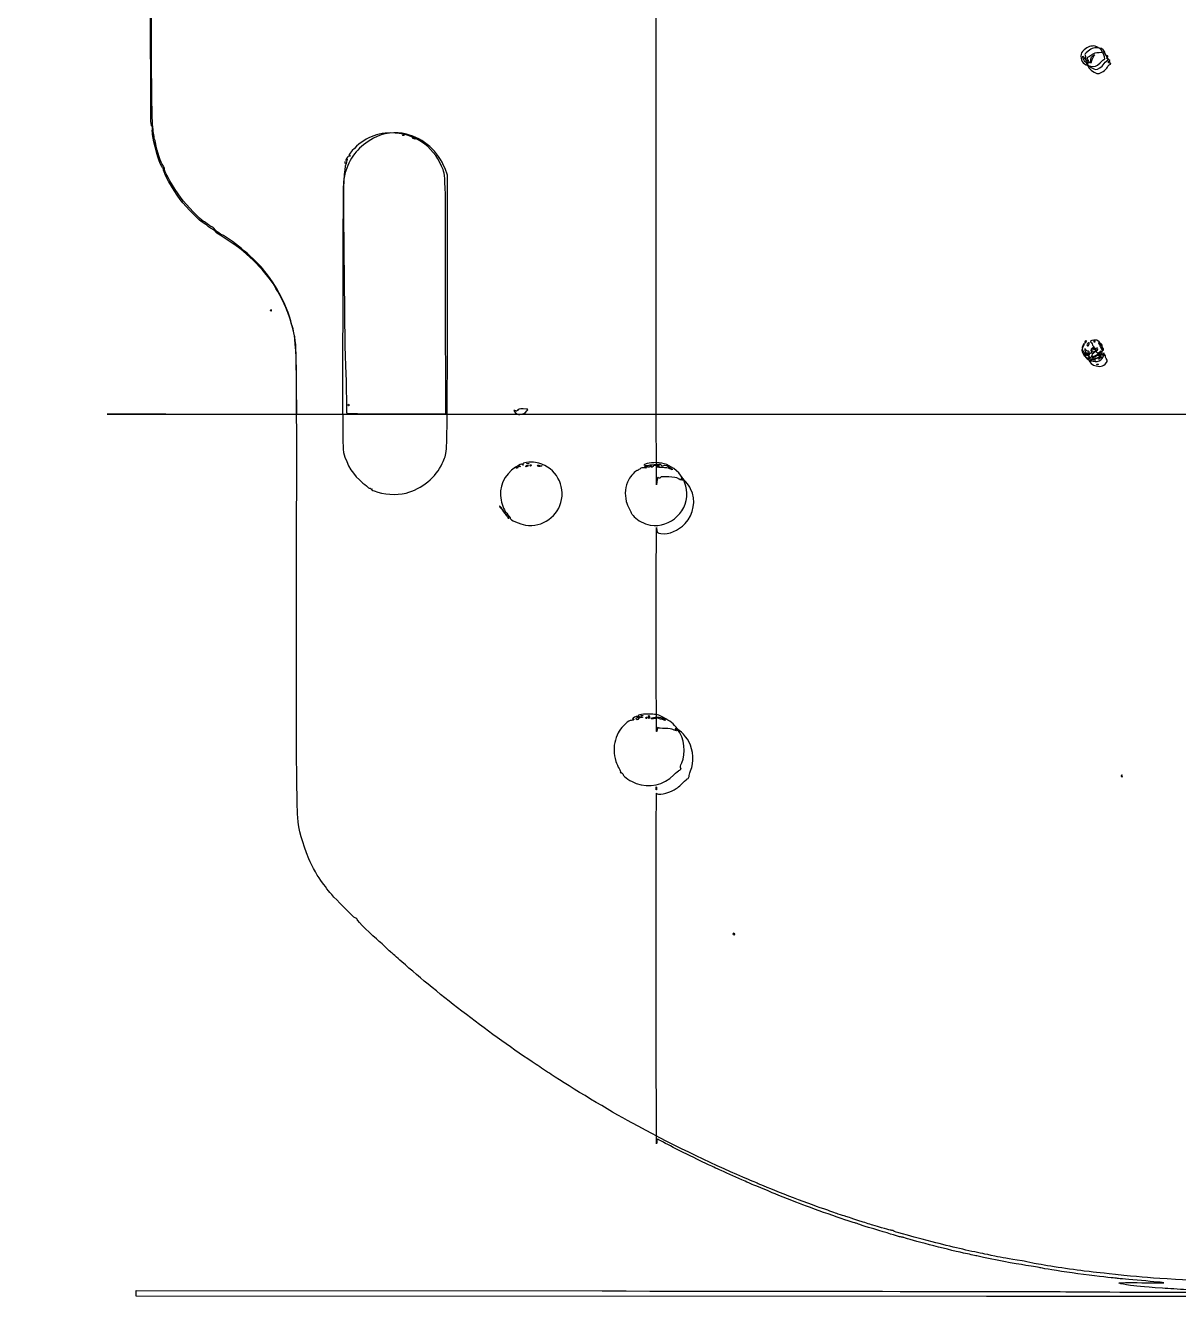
# Model space of a CAD drawing. Extents: x 0 to 877, y -11 to 940.
# Drawn here: x 28.5 to 448.3, y 0 to 462.9 of the extents above; entities that cross this region are included whole.
import ezdxf

# ---------------------------------------------------------------- set-up
doc = ezdxf.new("R2010")
doc.units = 0
doc.layers.add('Calque_1', color=7, linetype='CONTINUOUS')

msp = doc.modelspace()

# ---------------------------------------------------------------- linework, layer by layer
at = {"layer": 'Calque_1', "color": 7}
for points in [[(414.20461, 449.71304)], [(414.2652, 452.10531)], [(416.90445, 451.69964)], [(419.71019, 449.31105)], [(166.084475, 423.04789)], [(169.502018, 422.00231)], [(144.907803, 413.24967)], [(117.95669, 359.353766)], [(414.70624, 347.737804)], [(417.86315, 347.746343)], [(413.9278, 346.768926)], [(415.16995, 346.205937)], [(415.87641, 343.548497)], [(417.01961, 344.060305)], [(419.88992, 345.744293)], [(414.45324, 342.07362)], [(415.90187, 340.528408)], [(415.92499, 342.040664)], [(416.3961, 341.679055)], [(417.28437, 341.444813)], [(418.8277, 339.541537)], [(419.25951, 342.177982)], [(419.73179, 342.080104)], [(146.070892, 324.718975)], [(208.53534, 321.211514)], [(144.34226, 307.441936)], [(207.46973, 302.021867)], [(208.41781, 302.397891)], [(211.24004, 302.679277)], [(211.43848, 303.435298)], [(212.51242, 302.947909)], [(215.47336, 302.714707)], [(201.318164, 287.33019)], [(201.650931, 289.97266)], [(204.29473, 283.501034)], [(252.97811, 211.624883)], [(254.56561, 211.005203)], [(255.4608, 211.666661)], [(257.76905, 210.966415)], [(243.46806, 194.888556)], [(258.25402, 185.508746)], [(427.60312, 189.30963)], [(286.46352, 131.7625)]]:
    msp.add_lwpolyline(points, close=True, dxfattribs=at)
for points in [[(415.25853, 450.50418), (415.25829, 450.50418)], [(416.72353, 450.42284), (416.31739, 449.23222), (416.30469, 450.17829)], [(421.80692, 452.21013), (421.23602, 453.13382), (419.40146, 453.00256)], [(182.202018, 375.97291), (182.202018, 408.38436), (181.268039, 410.77477)], [(164.112604, 321.486137), (181.513757, 321.521937), (181.503177, 363.987562), (181.503167, 363.98756)], [(63.587205, 321.323497), (127.306699, 321.390727), (127.232109, 332.039651)], [(145.362014, 326.019852), (145.388534, 321.786518), (146.049992, 321.618429)], [(63.586456, 321.323415), (63.587205, 321.323497)], [(254.43332, 303.209396), (253.63957, 302.873667), (254.30103, 302.68822)], [(247.2529, 289.585391), (247.2529, 289.586451)], [(251.36862, 210.873019), (251.36857, 210.872911)], [(378.39053, 0.03787), (68.82803, 0.11067), (68.82803, 1.15387), (68.82803, 2.1971), (238.49212, 2.02001)]]:
    msp.add_lwpolyline(points, dxfattribs=at)
for points in [[(74.245611, 428.08941), (74.096137, 429.95885), (73.82514, 575.47701), (73.798838, 667.99381)], [(258.21807, 295.641659), (258.17147, 295.423378), (258.11947, 426.00521), (258.1026, 585.82346)], [(75.839227, 420.29036), (74.329091, 427.0171), (74.389549, 422.40144), (74.451567, 526.25598)], [(413.87385, 453.98129), (412.86015, 453.05041), (412.74937, 452.82747), (412.74937, 451.71818)], [(417.97397, 455.37142), (416.55728, 455.63719), (415.16184, 455.16406), (413.87385, 453.98129)], [(419.46898, 454.70322), (417.80168, 454.96326), (416.6873, 454.65422), (415.32928, 453.5553)], [(420.42229, 453.31793), (420.42229, 453.99593), (419.01521, 455.17607), (417.97397, 455.37142)], [(421.61289, 452.63596), (421.29928, 453.9073), (420.66775, 454.51624), (419.46898, 454.70322)], [(412.74937, 451.71818), (412.74937, 449.75206), (413.87914, 448.56773), (416.18895, 448.11255)], [(414.20461, 449.71304), (413.78344, 450.17783), (413.21213, 451.58642), (413.37765, 451.75194)], [(413.37765, 451.75194), (413.44035, 451.81464), (413.70444, 451.50548), (413.96463, 451.065)], [(413.96463, 451.065), (414.22482, 450.62453), (414.77222, 450.1256), (415.18105, 449.95627)], [(415.32928, 453.5553), (414.10492, 452.56454), (413.97839, 452.39214), (414.2652, 452.10531)], [(415.92437, 449.44388), (415.92437, 449.08806), (414.58031, 449.29843), (414.20461, 449.71304)], [(414.26518, 452.10531), (414.35088, 452.01961), (414.45343, 451.34725), (414.4931, 450.61118)], [(414.4931, 450.61118), (414.5327, 449.87508), (414.71799, 449.08871), (414.90473, 448.86371)], [(415.26329, 449.68378), (414.74971, 448.72414), (415.49142, 447.23623), (416.97218, 446.25566)], [(415.56476, 451.43496), (414.89655, 451.09452), (414.84004, 450.92267), (415.25853, 450.50418)], [(415.18105, 449.95627), (415.58988, 449.78691), (415.92437, 449.55635), (415.92437, 449.44388)], [(415.25829, 450.50418), (415.46533, 450.29714), (415.46668, 450.06423), (415.26329, 449.68378)], [(416.86349, 452.30477), (416.47659, 451.9932), (415.89218, 451.60178), (415.56476, 451.43496)], [(416.18895, 448.11255), (417.88758, 447.77782), (418.34949, 447.93501), (419.71019, 449.31105)], [(416.30469, 450.17829), (416.29569, 450.83631), (416.47852, 451.29952), (416.90445, 451.69964)], [(417.55522, 451.9442), (417.32119, 451.7623), (416.94691, 451.07769), (416.72353, 450.42284)], [(419.40146, 453.00256), (418.06108, 452.90666), (417.37742, 452.71869), (416.86349, 452.30477)], [(416.9045, 451.69964), (417.24129, 452.01606), (417.62123, 452.27493), (417.74881, 452.27493)], [(417.74881, 452.27493), (417.8764, 452.27493), (417.78931, 452.1261), (417.55522, 451.9442)], [(419.71019, 449.31105), (420.43221, 450.0412), (421.12711, 450.60844), (421.2544, 450.57158)], [(420.83319, 452.68391), (420.6072, 452.81038), (420.42229, 453.09568), (420.42229, 453.31793)], [(421.2544, 450.57158), (421.65882, 450.45448), (421.2624, 452.44385), (420.83319, 452.68391)], [(421.20539, 449.01143), (421.74096, 449.71503), (422.32799, 450.29749), (422.50989, 450.3058)], [(422.18424, 451.90835), (421.96871, 451.90835), (421.71161, 452.23577), (421.61289, 452.63596)], [(422.37778, 450.8855), (422.37778, 451.106), (422.1209, 451.70208), (421.80692, 452.21013)], [(422.39083, 450.85002), (422.041, 450.85002), (422.0116, 450.92062), (422.25854, 451.16752)], [(422.25854, 451.16752), (422.68915, 451.59813), (422.65803, 451.90835), (422.18424, 451.90835)], [(422.93356, 450.33921), (422.62789, 450.41921), (422.37778, 450.66499), (422.37778, 450.8855)], [(422.50989, 450.3058), (423.01686, 450.3288), (422.90285, 450.85002), (422.39083, 450.85002)], [(422.69623, 449.59978), (422.62583, 449.81102), (422.69323, 449.89357), (422.85435, 449.7939)], [(423.10538, 449.23222), (422.94775, 449.23222), (422.76362, 449.39761), (422.69623, 449.59978)], [(422.85435, 449.7939), (423.00868, 449.6985), (423.21471, 449.7495), (423.31216, 449.90717)], [(423.31216, 449.90717), (423.41156, 450.06796), (423.24526, 450.25772), (422.93356, 450.33921)], [(423.24778, 448.66736), (423.79224, 448.80976), (423.68575, 449.23222), (423.10538, 449.23222)], [(414.90473, 448.86371), (415.46393, 448.18992), (417.54067, 446.88127), (418.05074, 446.88127)], [(416.97218, 446.25566), (417.68635, 445.78271), (418.57617, 445.39576), (418.94952, 445.39576)], [(418.05074, 446.88127), (418.96418, 446.88127), (420.23934, 447.7423), (421.20539, 449.01143)], [(418.94952, 445.39576), (419.93824, 445.39576), (421.96344, 446.77673), (422.35264, 447.71632)], [(422.35264, 447.71632), (422.53582, 448.15854), (422.93864, 448.58653), (423.24778, 448.66736)], [(74.688645, 426.07942), (74.519404, 425.97483), (74.355079, 426.72035), (74.245611, 428.08941)], [(74.775355, 425.10552), (74.895053, 425.85408), (74.865275, 426.18856), (74.688645, 426.07942)], [(74.893132, 422.48532), (74.72808, 423.29934), (74.675078, 424.47843), (74.775355, 425.10552)], [(78.467965, 411.06762), (77.716929, 411.69093), (75.91467, 417.44718), (74.893132, 422.48532)], [(155.214518, 421.84755), (149.872845, 418.84461), (147.011483, 415.46223), (145.125003, 409.92085)], [(161.576968, 423.77948), (155.712262, 423.76948), (150.814589, 421.34677), (146.712912, 416.42507)], [(167.189719, 423.3656), (163.293385, 424.3756), (158.668548, 423.7893), (155.214518, 421.84755)], [(180.047665, 411.61563), (176.876152, 419.1508), (169.827385, 423.79276), (161.576968, 423.77948)], [(165.737209, 422.9089), (165.649289, 422.9968), (165.805579, 423.05937), (166.084475, 423.04789)], [(166.244336, 422.888), (166.053333, 422.8116), (165.82513, 422.821), (165.737209, 422.9089)], [(166.084475, 423.04786), (166.392714, 423.03516), (166.455394, 422.97246), (166.244336, 422.888)], [(181.268039, 410.77477), (178.788126, 417.12183), (173.691008, 421.68039), (167.189719, 423.3656)], [(169.63431, 421.74582), (169.416029, 421.8869), (169.356498, 422.00231), (169.502018, 422.00231)], [(169.502018, 422.00231), (169.647539, 422.00231), (169.945195, 421.8869), (170.163477, 421.74582)], [(170.295768, 421.48934), (170.150247, 421.48934), (169.852591, 421.60475), (169.63431, 421.74582)], [(170.163477, 421.74582), (170.381758, 421.60475), (170.441289, 421.48934), (170.295768, 421.48934)], [(78.622062, 411.90055), (77.887446, 412.90417), (76.680549, 416.54272), (75.839227, 420.29036)], [(145.233117, 412.65375), (144.455888, 410.59344), (144.205682, 404.91), (144.336981, 392.29798)], [(144.747968, 413.08981), (144.736488, 412.81091), (144.799018, 412.65462), (144.886933, 412.74254)], [(144.907819, 413.24967), (144.823359, 413.46073), (144.760663, 413.39805), (144.747968, 413.08981)], [(144.886933, 412.74254), (144.974853, 412.83044), (144.984253, 413.05867), (144.907803, 413.24967)], [(145.488673, 414.58912), (145.186738, 414.11618), (145.070454, 413.72923), (145.230265, 413.72923)], [(145.230265, 413.72923), (145.390076, 413.72923), (145.52083, 413.86813), (145.52083, 414.03792)], [(145.648219, 414.21921), (145.718289, 414.14911), (145.531488, 413.44469), (145.233117, 412.65375)], [(146.506843, 415.37184), (146.215555, 415.41974), (145.829491, 415.12297), (145.488673, 414.58912)], [(145.52083, 414.03792), (145.52083, 414.20767), (145.57815, 414.28927), (145.648219, 414.21921)], [(146.712912, 416.42507), (146.27599, 415.90077), (146.258419, 415.7766), (146.589683, 415.55414)], [(146.589683, 415.55414), (146.908262, 415.34017), (146.893729, 415.30821), (146.506843, 415.37184)], [(78.851642, 410.19111), (78.848442, 410.5007), (78.675792, 410.89514), (78.467965, 411.06762)], [(79.14681, 410.63497), (79.14681, 410.93675), (78.910669, 411.50627), (78.622062, 411.90055)], [(84.917517, 399.57595), (81.942629, 403.58341), (78.864242, 408.97054), (78.851642, 410.19111)], [(85.209367, 400.05516), (82.393935, 403.83576), (79.14681, 409.50237), (79.14681, 410.63497)], [(145.125003, 409.92085), (144.547868, 408.22551), (144.390176, 407.16744), (144.245449, 404.01874)], [(181.503167, 363.98756), (181.491687, 410.00765), (181.551757, 408.04206), (180.047665, 411.61563)], [(144.245449, 404.01874), (144.148449, 401.90869), (144.044604, 379.644), (144.014653, 354.541657)], [(93.547908, 390.76368), (92.134554, 391.47779), (87.153606, 396.56372), (84.917517, 399.57595)], [(93.384198, 391.55806), (92.230218, 392.14488), (87.228693, 397.34357), (85.209367, 400.05516)], [(95.181354, 390.3313), (94.584269, 390.80699), (93.77557, 391.35904), (93.384198, 391.55806)], [(94.985415, 389.78443), (94.786605, 390.02399), (94.139725, 390.46465), (93.547908, 390.76368)], [(96.347932, 388.83818), (95.797358, 389.11906), (95.184226, 389.54488), (94.985415, 389.78443)], [(96.551234, 389.4664), (96.394865, 389.4664), (95.778413, 389.8556), (95.181354, 390.3313)], [(97.500533, 388.61669), (97.134799, 389.08402), (96.707603, 389.4664), (96.551234, 389.4664)], [(144.336981, 392.29798), (144.396821, 386.5499), (144.511977, 374.70318), (144.592881, 365.971935)], [(97.59867, 387.86533), (97.461336, 388.11952), (96.898503, 388.5573), (96.347932, 388.83818)], [(99.593387, 386.96304), (98.808077, 387.40519), (97.866293, 388.14933), (97.500533, 388.61669)], [(99.393455, 386.48775), (98.543659, 386.99123), (97.736005, 387.61115), (97.59867, 387.86533)], [(118.654471, 368.882351), (113.66413, 376.10672), (107.674911, 381.58113), (99.393455, 386.48775)], [(115.708337, 373.32682), (111.981496, 378.01359), (105.008085, 383.91438), (99.593387, 386.96304)], [(182.064567, 325.702075), (182.140157, 335.524731), (182.202018, 358.146605), (182.202018, 375.97291)], [(126.275055, 350.837233), (124.578017, 359.02786), (120.966614, 366.714138), (115.708337, 373.32682)], [(123.091298, 360.680267), (122.196371, 362.832415), (119.895869, 367.085221), (118.654471, 368.882351)], [(144.592881, 365.971935), (144.673791, 357.240685), (144.794086, 348.370529), (144.860211, 346.260477)], [(117.935814, 358.84664), (117.847894, 358.75872), (117.785346, 358.91501), (117.796829, 359.193905)], [(117.796829, 359.193905), (117.809529, 359.502145), (117.872239, 359.564825), (117.95669, 359.353766)], [(117.956714, 359.353766), (118.033154, 359.162764), (118.023764, 358.934561), (117.935814, 358.84664)], [(124.076495, 358.339895), (123.776682, 359.04501), (123.333344, 360.098184), (123.091298, 360.680267)], [(125.297504, 354.503437), (124.92576, 355.908375), (124.376305, 357.634781), (124.076495, 358.339895)], [(126.232299, 351.022976), (126.089905, 351.532299), (125.669247, 353.0985), (125.297504, 354.503437)], [(144.014653, 354.541657), (143.968033, 315.483443), (144.014653, 308.690584), (144.34226, 307.441936)], [(127.232109, 332.039651), (127.161209, 342.160916), (126.801743, 348.986134), (126.232299, 351.022976)], [(127.210965, 231.774736), (127.341961, 350.279703), (127.379479, 345.506726), (126.275055, 350.837233)], [(414.55265, 348.051997), (414.15712, 347.920155), (413.93937, 347.31881), (414.28714, 347.31881)], [(414.28714, 347.31881), (414.42922, 347.31881), (414.61781, 347.507352), (414.70624, 347.737804)], [(414.70624, 347.737804), (414.80514, 347.995482), (414.74594, 348.116423), (414.55265, 348.051997)], [(415.66827, 346.653347), (415.95502, 347.411775), (415.83287, 347.575605), (415.3064, 347.138672)], [(417.481, 348.300626), (416.16552, 348.148676), (415.99206, 347.975612), (416.54398, 347.365774)], [(416.54398, 347.365774), (416.78563, 347.098756), (416.98332, 346.723974), (416.98332, 346.532892)], [(417.70328, 347.906228), (417.42439, 347.917608), (417.2681, 347.855168), (417.35602, 347.767243)], [(417.35602, 347.767243), (417.44392, 347.679323), (417.67214, 347.669933), (417.86315, 347.746343)], [(419.3437, 347.643189), (418.65348, 348.302795), (418.369, 348.403205), (417.481, 348.300626)], [(417.86315, 347.746367), (418.0742, 347.830827), (418.01152, 347.893528), (417.70328, 347.906228)], [(419.94757, 347.124041), (419.3443, 347.446912), (419.05225, 347.476148), (419.19404, 347.199501)], [(420.15832, 346.559006), (420.15832, 346.727122), (419.79174, 347.214987), (419.3437, 347.643189)], [(144.860211, 346.260477), (145.200304, 335.408327), (145.337985, 329.854828), (145.362014, 326.019852)], [(413.68746, 344.077664), (413.44053, 344.916473), (413.00269, 345.267019), (413.02651, 344.606831)], [(413.02651, 344.606831), (413.07981, 343.130932), (415.92499, 340.61194), (415.92499, 342.040664)], [(413.96301, 347.054227), (413.69957, 347.054227), (413.03459, 345.534883), (413.21784, 345.351633)], [(413.21784, 345.351633), (413.31804, 345.251462), (413.47909, 345.465166), (413.57574, 345.826534)], [(413.57574, 345.826534), (413.67244, 346.187928), (413.8308, 346.612002), (413.9278, 346.768926)], [(414.9328, 342.752657), (414.22155, 343.086085), (413.86894, 343.461238), (413.68746, 344.077664)], [(413.92781, 346.768926), (414.02481, 346.925824), (414.04063, 347.054227), (413.96301, 347.054227)], [(414.24826, 343.958353), (413.97392, 343.958353), (414.13317, 342.494043), (414.45324, 342.07362)], [(414.46404, 344.805268), (414.052, 345.315676), (414.04258, 345.306283), (414.19845, 344.540685)], [(414.19845, 344.540685), (414.35479, 343.772758), (415.1899, 342.820893), (415.70729, 342.820893)], [(414.64464, 343.280967), (414.50298, 343.653527), (414.32462, 343.958353), (414.24826, 343.958353)], [(415.34195, 344.276102), (415.09406, 344.276102), (414.69899, 344.514227), (414.46404, 344.805268)], [(415.1557, 342.760293), (415.01624, 342.674093), (414.78627, 342.908407), (414.64464, 343.280967)], [(415.3064, 347.138672), (414.83843, 346.75029), (414.79289, 346.438955), (415.16995, 346.205937)], [(415.92499, 342.040664), (415.92499, 342.176474), (415.4785, 342.496858), (414.9328, 342.752657)], [(415.44964, 343.517213), (415.14027, 343.768012), (415.10063, 343.740601), (415.2389, 343.371507)], [(415.2389, 343.371507), (415.3326, 343.121503), (415.2951, 342.846468), (415.1557, 342.760293)], [(415.16995, 346.205937), (415.31669, 346.115237), (415.54095, 346.316559), (415.66827, 346.653347)], [(415.87641, 343.548497), (415.82161, 344.024747), (415.63699, 344.276102), (415.34195, 344.276102)], [(416.66654, 344.540145), (416.86527, 343.748353), (416.03035, 343.046493), (415.44964, 343.517213)], [(415.70729, 342.820893), (415.84635, 342.820893), (415.92248, 343.148315), (415.87641, 343.548497)], [(416.86059, 345.404256), (416.15762, 345.028044), (416.27213, 344.060305), (417.01961, 344.060305)], [(417.36208, 345.147893), (416.60868, 345.147893), (416.53084, 345.080853), (416.66654, 344.540145)], [(416.82122, 342.605096), (416.6757, 342.695026), (416.55664, 342.570246), (416.55664, 342.327813)], [(418.02358, 344.02271), (417.72394, 344.207892), (416.71874, 343.191839), (416.71874, 342.703815)], [(416.71874, 342.703815), (416.71874, 341.90181), (418.83294, 342.753605), (419.38016, 343.776092)], [(417.0858, 341.960412), (417.0858, 342.225049), (416.96674, 342.515164), (416.82122, 342.605096)], [(417.37002, 345.274477), (417.72615, 345.703605), (417.51869, 345.756469), (416.86059, 345.404256)], [(416.98332, 346.532892), (416.98332, 346.341836), (417.33749, 345.847039), (417.77035, 345.433363)], [(417.0196, 344.060305), (417.68611, 344.060305), (418.93796, 344.77079), (418.93796, 345.149065)], [(417.30762, 344.748221), (417.16152, 344.838521), (417.18708, 345.054053), (417.37002, 345.274477)], [(417.88203, 344.989257), (417.70222, 344.772589), (417.44372, 344.66411), (417.30762, 344.748221)], [(418.21615, 344.50657), (418.21115, 345.04931), (418.08122, 345.146994), (417.36208, 345.147893)], [(417.77035, 345.433363), (418.24292, 344.981745), (418.49613, 344.521635), (418.40408, 344.281764)], [(418.93796, 345.149065), (418.93796, 345.52472), (418.23858, 345.418887), (417.88203, 344.989257)], [(419.95647, 344.40842), (420.47715, 344.40842), (418.99151, 342.776337), (418.01938, 342.280376)], [(418.40408, 344.281764), (418.31978, 344.062054), (418.14855, 343.945478), (418.02358, 344.02271)], [(418.61303, 343.742321), (418.3979, 343.810531), (418.2193, 344.154436), (418.21615, 344.50657)], [(419.71332, 343.121979), (419.3233, 343.394976), (418.82816, 343.674111), (418.61303, 343.742321)], [(418.93796, 342.980593), (418.62728, 342.763079), (418.67038, 342.739081), (419.13639, 342.870182)], [(419.13639, 342.870182), (420.09866, 343.140851), (419.87413, 342.242564), (418.87443, 341.822221)], [(421.67417, 342.591285), (421.91235, 343.211945), (419.71493, 343.524576), (418.93796, 342.980593)], [(419.19404, 347.199501), (419.24994, 347.09036), (419.56313, 346.435517), (419.88992, 345.744293)], [(419.25951, 342.177982), (420.26926, 342.92887), (420.95792, 344.972935), (420.46635, 345.760097)], [(419.38016, 343.776092), (419.56629, 344.12386), (419.82564, 344.40842), (419.95647, 344.40842)], [(420.8378, 343.218579), (420.42683, 342.631813), (420.41513, 342.630807), (419.71332, 343.121979)], [(419.88993, 345.744292), (420.21675, 345.053068), (420.59761, 344.487521), (420.73634, 344.487521)], [(420.45936, 346.21361), (420.45936, 346.572146), (420.23584, 346.969762), (419.94757, 347.124041)], [(419.97963, 341.123608), (420.64532, 341.672143), (421.25312, 342.808845), (421.25312, 343.505282)], [(420.46635, 345.760097), (420.29694, 346.031374), (420.15832, 346.390863), (420.15832, 346.559006)], [(420.72394, 345.413562), (420.57842, 345.503492), (420.45936, 345.863513), (420.45936, 346.21361)], [(420.73634, 344.487521), (421.07045, 344.487521), (421.06087, 345.205335), (420.72394, 345.413562)], [(421.25312, 343.505282), (421.25312, 343.673715), (421.06624, 343.544702), (420.8378, 343.218579)], [(421.95706, 341.632461), (421.72582, 341.962635), (421.5985, 342.394091), (421.67417, 342.591285)], [(414.4532, 342.073621), (415.63631, 340.519538), (418.62343, 340.006035), (419.97963, 341.123608)], [(416.18564, 342.029389), (415.42134, 342.32268), (415.31238, 341.746285), (415.90187, 340.528408)], [(415.90194, 340.528408), (416.41807, 339.462137), (417.81628, 338.768638), (419.45, 338.768638)], [(416.55366, 341.019475), (416.30226, 341.174838), (416.18182, 341.679055), (416.3961, 341.679055)], [(416.55664, 342.327813), (416.55664, 342.058361), (416.41241, 341.942368), (416.18564, 342.029389)], [(416.3961, 341.679055), (416.4533, 341.679055), (416.57099, 341.49427), (416.65767, 341.268448)], [(416.65767, 341.268448), (416.74807, 341.032969), (416.70367, 340.926765), (416.55366, 341.019475)], [(418.01938, 342.280376), (417.44954, 341.989678), (416.98332, 341.632914), (416.98332, 341.487579)], [(416.98332, 341.487579), (416.98332, 341.080411), (418.33476, 341.490179), (419.25951, 342.177982)], [(417.01979, 341.328131), (417.01979, 341.482251), (417.13885, 341.534744), (417.28437, 341.444813)], [(417.28437, 341.047938), (417.13885, 341.047938), (417.01979, 341.174038), (417.01979, 341.328131)], [(417.53221, 341.116127), (417.2867, 341.315861), (417.0858, 341.695776), (417.0858, 341.960412)], [(417.28437, 341.444813), (417.42989, 341.354883), (417.54895, 341.22878), (417.54895, 341.164619)], [(417.54895, 341.164619), (417.54895, 341.100429), (417.42989, 341.047938), (417.28437, 341.047938)], [(417.79984, 341.229766), (417.95694, 340.810851), (417.92445, 340.797066), (417.53221, 341.116127)], [(417.81914, 341.584149), (417.71021, 341.651459), (417.70156, 341.491999), (417.79984, 341.229766)], [(418.87443, 341.822221), (418.40294, 341.623968), (417.92804, 341.516839), (417.81914, 341.584149)], [(418.48044, 339.402551), (418.39254, 339.490471), (418.54884, 339.55302), (418.8277, 339.541537)], [(418.98757, 339.381651), (418.79656, 339.305211), (418.56836, 339.314601), (418.48044, 339.402551)], [(418.8277, 339.541512), (419.13594, 339.528812), (419.19862, 339.466102), (418.98757, 339.381651)], [(419.13647, 341.513472), (419.13647, 341.623988), (419.40436, 341.878967), (419.73179, 342.080104)], [(419.82307, 341.879179), (419.28382, 341.272939), (419.13647, 341.194437), (419.13647, 341.513472)], [(419.45, 338.768638), (420.50183, 338.768638), (420.8827, 338.907491), (421.5558, 339.536247)], [(419.73177, 342.080104), (420.32496, 342.444514), (420.32528, 342.4438), (419.82307, 341.879179)], [(421.5558, 339.536247), (422.48586, 340.405059), (422.55687, 340.776085), (421.95706, 341.632461)], [(146.209856, 324.371709), (146.121936, 324.283789), (146.059403, 324.440079), (146.070892, 324.718975)], [(146.070885, 324.718975), (146.083585, 325.027214), (146.146275, 325.089894), (146.230736, 324.878836)], [(146.230736, 324.878836), (146.307166, 324.687833), (146.297766, 324.45963), (146.209856, 324.371709)], [(180.252039, 303.409104), (182.033399, 307.512844), (181.913199, 306.034379), (182.064567, 325.702075)], [(382.85133, 321.230305), (172.209923, 321.244595), (28.540733, 321.286425), (63.586456, 321.323415)], [(146.049992, 321.618429), (146.413794, 321.525979), (154.541969, 321.466452), (164.112604, 321.486137)], [(206.64608, 322.721173), (206.12967, 322.760063), (206.1448, 322.704243), (206.84452, 321.991055)], [(207.20514, 322.411902), (207.20514, 322.558825), (206.95355, 322.697996), (206.64608, 322.721173)], [(206.84452, 321.991055), (207.39297, 321.431964), (207.85959, 321.216832), (208.53534, 321.211514)], [(207.59638, 322.703314), (207.3812, 322.396106), (207.20514, 322.264978), (207.20514, 322.411902)], [(209.71305, 323.247958), (208.24816, 323.259868), (207.92854, 323.177558), (207.59638, 322.703314)], [(208.53534, 321.211514), (209.4577, 321.204414), (210.47336, 321.720545), (211.09933, 322.51493)], [(211.09933, 322.51493), (211.62289, 323.179352), (211.52071, 323.23338), (209.71305, 323.247958)], [(764.65372, 321.363152), (765.3038, 321.275862), (593.49273, 321.216096), (382.85133, 321.230305)], [(144.34226, 307.441936), (145.612948, 302.589239), (147.762132, 299.176035), (151.37806, 296.268053)], [(167.084706, 292.619925), (172.708504, 294.058253), (178.116587, 298.4896), (180.252039, 303.409104)], [(206.97649, 302.045756), (202.706248, 299.206883), (200.743516, 294.757385), (201.650931, 289.97266)], [(209.42156, 302.948064), (208.91612, 303.26276), (208.67117, 303.172378), (206.97649, 302.045756)], [(207.20514, 301.741673), (207.20514, 301.805833), (207.32421, 301.931935), (207.46973, 302.021867)], [(207.46973, 301.624992), (207.32421, 301.624992), (207.20514, 301.677482), (207.20514, 301.741673)], [(207.46973, 302.021867), (207.61525, 302.111797), (207.73431, 302.059307), (207.73431, 301.905186)], [(207.73431, 301.905186), (207.73431, 301.751092), (207.61525, 301.624992), (207.46973, 301.624992)], [(208.07054, 302.258905), (207.98264, 302.346825), (208.13894, 302.409374), (208.41781, 302.397891)], [(208.57767, 302.238005), (208.38667, 302.161565), (208.15846, 302.170955), (208.07054, 302.258905)], [(208.41781, 302.397866), (208.72605, 302.385166), (208.78873, 302.322456), (208.57767, 302.238005)], [(214.23846, 303.763196), (212.14147, 304.146577), (209.11599, 303.648075), (209.64603, 303.006514)], [(209.64603, 303.006514), (209.94453, 302.645199), (209.91874, 302.638478), (209.42156, 302.948064)], [(210.64473, 302.418742), (210.64473, 302.564263), (210.91262, 302.6815), (211.24004, 302.679277)], [(211.43848, 302.418742), (210.9255, 302.087245), (210.64473, 302.087245), (210.64473, 302.418742)], [(211.10775, 303.301842), (210.92585, 303.375232), (211.07465, 303.435298), (211.43848, 303.435298)], [(211.76921, 303.301842), (211.5873, 303.228442), (211.28965, 303.228442), (211.10775, 303.301842)], [(211.24004, 302.679277), (211.72142, 302.676077), (211.75942, 302.626147), (211.43848, 302.418742)], [(211.43848, 303.435298), (211.80228, 303.435298), (211.95111, 303.375238), (211.76921, 303.301842)], [(212.23223, 302.683325), (212.23223, 302.828846), (212.35833, 302.947909), (212.51242, 302.947909)], [(212.34891, 302.418742), (212.28471, 302.418742), (212.23223, 302.537804), (212.23223, 302.683325)], [(212.6291, 302.683325), (212.5392, 302.537804), (212.41307, 302.418742), (212.34891, 302.418742)], [(212.51242, 302.947909), (212.66654, 302.947909), (212.71903, 302.828846), (212.6291, 302.683325)], [(223.71832, 290.313631), (224.79779, 296.720146), (220.66119, 302.588948), (214.23846, 303.763196)], [(214.87805, 302.694597), (214.87805, 302.832524), (215.13157, 302.841096), (215.47336, 302.714707)], [(216.39406, 302.417975), (215.8976, 302.104126), (214.87805, 302.290154), (214.87805, 302.694597)], [(215.47337, 302.714758), (215.80079, 302.593737), (216.24728, 302.544075), (216.46556, 302.604374)], [(216.46556, 302.604374), (216.72178, 302.675174), (216.69644, 302.609174), (216.39406, 302.417975)], [(252.13552, 301.377711), (251.75267, 301.076563), (251.30925, 300.830183), (251.15016, 300.830183)], [(253.6986, 301.762601), (253.04928, 301.884415), (252.65683, 301.787731), (252.13552, 301.377711)], [(254.56561, 301.87653), (254.56561, 301.707329), (254.22901, 301.663091), (253.6986, 301.762601)], [(253.95564, 302.323438), (253.78181, 302.252738), (253.84793, 302.185484), (254.10259, 302.173975)], [(254.82178, 302.157597), (254.51923, 302.319522), (254.12947, 302.394135), (253.95564, 302.323438)], [(254.10259, 302.173975), (254.35725, 302.162595), (254.56561, 302.028639), (254.56561, 301.87653)], [(254.30103, 302.68822), (254.66483, 302.586223), (255.08155, 302.586699), (255.22707, 302.68822)], [(257.25484, 303.676095), (256.13956, 303.604075), (254.86988, 303.394075), (254.43332, 303.209396)], [(255.78137, 302.272744), (255.45982, 301.951196), (255.25369, 301.926457), (254.82178, 302.157597)], [(255.22707, 302.68822), (255.37259, 302.790799), (255.67025, 302.87782), (255.88853, 302.881578)], [(256.3335, 302.315344), (256.51892, 302.798499), (256.2895, 302.780799), (255.78137, 302.272744)], [(255.88853, 302.881578), (256.10681, 302.885278), (257.08907, 302.977568), (258.07134, 303.086471)], [(256.6991, 302.080844), (256.34456, 301.988134), (256.23492, 302.058354), (256.3335, 302.315344)], [(257.06055, 302.447768), (257.14025, 302.318783), (256.97755, 302.153683), (256.6991, 302.080844)], [(258.32031, 302.651576), (257.54773, 302.668506), (256.98086, 302.576756), (257.06055, 302.447768)], [(264.55477, 301.500109), (262.29171, 303.149098), (259.94178, 303.849582), (257.25484, 303.676095)], [(260.26738, 301.886878), (258.31285, 301.889478), (257.82594, 302.164108), (259.19582, 302.493594)], [(258.07134, 303.086471), (259.24953, 303.217122), (259.85728, 303.191669), (259.85728, 303.011701)], [(259.19582, 302.493594), (259.48686, 302.563604), (259.09287, 302.634696), (258.32031, 302.651576)], [(259.85728, 303.011701), (259.85728, 302.623107), (260.70812, 302.346565), (260.90812, 302.670124)], [(263.12866, 301.490003), (262.64286, 301.743368), (261.61575, 301.885846), (260.26738, 301.886878)], [(260.90812, 302.670124), (261.13535, 303.037815), (262.67935, 302.457981), (263.51784, 301.69008)], [(263.51784, 301.69008), (264.27722, 300.99465), (264.17713, 300.943188), (263.12866, 301.490003)], [(269.1758, 293.932258), (268.59721, 297.306357), (267.2241, 299.555104), (264.55477, 301.500109)], [(248.14904, 297.533448), (246.87989, 295.065944), (246.55577, 292.19122), (247.2529, 289.585391)], [(251.15016, 300.830183), (250.6878, 300.830183), (248.74959, 298.701054), (248.14904, 297.533448)], [(258.48672, 297.361451), (258.3856, 296.633847), (258.26471, 295.85994), (258.21807, 295.641659)], [(258.79015, 298.353638), (258.72435, 298.535539), (258.58782, 298.089055), (258.48672, 297.361451)], [(259.65941, 298.326808), (259.65941, 297.916387), (258.94025, 297.938585), (258.79015, 298.353638)], [(266.09741, 297.94303), (265.69575, 298.44476), (259.65941, 298.804593), (259.65941, 298.326808)], [(267.20003, 297.389125), (266.76347, 297.481575), (266.2673, 297.730835), (266.09741, 297.94303)], [(267.3916, 298.022908), (267.04036, 298.022908), (267.05573, 297.953348), (267.4802, 297.621985)], [(267.4802, 297.621985), (267.96457, 297.243842), (267.94867, 297.230587), (267.20003, 297.389125)], [(270.67005, 294.18645), (269.93625, 295.751301), (267.99503, 298.022908), (267.3916, 298.022908)], [(151.37806, 296.268053), (152.323945, 295.507349), (153.170691, 294.783952), (153.259724, 294.660497)], [(153.259724, 294.660497), (153.348754, 294.537043), (153.52735, 294.431368), (153.656599, 294.425653)], [(153.656599, 294.425653), (153.785848, 294.419853), (154.129727, 294.318576), (154.420768, 294.20044)], [(154.55306, 293.95443), (154.334779, 293.93723), (154.741602, 293.685772), (155.457115, 293.395551)], [(154.420768, 294.20044), (154.779332, 294.054866), (154.821982, 293.975571), (154.55306, 293.95443)], [(155.457115, 293.395551), (158.817164, 292.032709), (163.553365, 291.71677), (167.084706, 292.619925)], [(255.96872, 280.968125), (263.33184, 279.545064), (270.4455, 286.527867), (269.1758, 293.932258)], [(268.62561, 281.496844), (271.91888, 285.017366), (272.69903, 289.859613), (270.67005, 294.18645)], [(202.081858, 286.804807), (201.549251, 287.608399), (201.119727, 288.051338), (201.119727, 287.796994)], [(201.119727, 287.796994), (201.119727, 287.544264), (201.209027, 287.334212), (201.318164, 287.33019)], [(201.318164, 287.33019), (201.427305, 287.32619), (201.992164, 286.61182), (202.573374, 285.74269)], [(201.650931, 289.972663), (202.014442, 288.055783), (202.98033, 286.034949), (204.15384, 284.73603)], [(210.58252, 280.943466), (216.59494, 279.912438), (222.69951, 284.267029), (223.71832, 290.313631)], [(247.2529, 289.586451), (247.44752, 288.858846), (247.94653, 287.60869), (248.36174, 286.808326)], [(203.58318, 284.757805), (203.286611, 285.085227), (202.611024, 286.006374), (202.081858, 286.804807)], [(202.573374, 285.74269), (203.154611, 284.873587), (203.74093, 284.162492), (203.87626, 284.162492)], [(203.87626, 284.162492), (204.01162, 284.162492), (203.87926, 284.430383), (203.58318, 284.757805)], [(204.29473, 283.897909), (204.14921, 283.897909), (204.03014, 283.845419), (204.03014, 283.781228)], [(204.03014, 283.781228), (204.03014, 283.717068), (204.14921, 283.590966), (204.29473, 283.501034)], [(204.15384, 284.73603), (204.69184, 284.140506), (205.06588, 283.546251), (204.98505, 283.415441)], [(204.55931, 283.617715), (204.55931, 283.771809), (204.44025, 283.897909), (204.29473, 283.897909)], [(204.29473, 283.501034), (204.44025, 283.411104), (204.55931, 283.463594), (204.55931, 283.617715)], [(204.98505, 283.415441), (204.72766, 282.998987), (208.62019, 281.279963), (210.58252, 280.943466)], [(248.36174, 286.808326), (248.77695, 286.007961), (249.12231, 285.290808), (249.12916, 285.214634)], [(249.12916, 285.214634), (249.13616, 285.138484), (249.5956, 284.585561), (250.1504, 283.98591)], [(250.1504, 283.98591), (251.45787, 282.572796), (253.71005, 281.404661), (255.96872, 280.968125)], [(258.14962, 242.724993), (258.15362, 263.752751), (258.19942, 280.540561), (258.25186, 280.031238)], [(258.25186, 280.031238), (258.45384, 278.067076), (258.50297, 277.999846), (259.85354, 277.8407)], [(259.85354, 277.8407), (262.83333, 277.489544), (266.18295, 278.885645), (268.62561, 281.496844)], [(258.31665, 205.73836), (258.22095, 205.053248), (258.14579, 221.697233), (258.14962, 242.724993)], [(127.690364, 174.492446), (127.301612, 179.816736), (127.170802, 195.447604), (127.210965, 231.774736)], [(246.82572, 208.481895), (245.02931, 206.86619), (244.06805, 205.297423), (243.26504, 202.670825)], [(249.18755, 209.814575), (248.50305, 209.814575), (247.97809, 209.518374), (246.82572, 208.481895)], [(250.06766, 210.094768), (250.06766, 209.940675), (249.67161, 209.814575), (249.18755, 209.814575)], [(249.54681, 210.26199), (249.54181, 210.144251), (249.65756, 210.121523), (249.80308, 210.21145)], [(251.28604, 211.295744), (250.88721, 211.448805), (249.56231, 210.661299), (249.54681, 210.26199)], [(249.80308, 210.21145), (249.9486, 210.30138), (250.06766, 210.24889), (250.06766, 210.094768)], [(250.86149, 210.476144), (250.86149, 210.694425), (251.0897, 210.873019), (251.36862, 210.873019)], [(251.10719, 210.079269), (250.97206, 210.079269), (250.86149, 210.257863), (250.86149, 210.476144)], [(251.74973, 210.476144), (251.53144, 210.257863), (251.24231, 210.079269), (251.10719, 210.079269)], [(256.13676, 212.113357), (253.60895, 212.260783), (251.22278, 211.887641), (251.52864, 211.392764)], [(251.52864, 211.392764), (251.61334, 211.25571), (251.50434, 211.212027), (251.28604, 211.295744)], [(251.36857, 210.872911), (251.64747, 210.872911), (251.91536, 210.969911), (251.96388, 211.088467)], [(252.76083, 210.899398), (252.42301, 210.884848), (251.96801, 210.694425), (251.74973, 210.476144)], [(251.96388, 211.088467), (252.01238, 211.207), (252.34972, 211.21888), (252.71353, 211.114927)], [(252.64738, 211.491427), (252.46548, 211.564827), (252.61428, 211.624883), (252.97811, 211.624883)], [(253.30884, 211.491427), (253.12694, 211.418027), (252.82928, 211.418027), (252.64738, 211.491427)], [(252.71353, 211.114927), (253.36604, 210.928317), (253.36668, 210.925406), (252.76083, 210.899398)], [(252.97811, 211.624883), (253.34191, 211.624883), (253.49074, 211.564823), (253.30884, 211.491427)], [(254.30103, 210.740619), (254.30103, 210.796209), (254.42009, 210.915271), (254.56561, 211.005203)], [(254.56561, 210.476036), (254.42009, 210.565966), (254.30103, 210.68503), (254.30103, 210.740619)], [(254.56561, 211.005203), (254.71113, 211.095133), (254.83019, 210.976073), (254.83019, 210.740619)], [(254.83019, 210.740619), (254.83019, 210.505167), (254.71113, 210.386104), (254.56561, 210.476036)], [(255.35936, 210.989592), (255.35936, 211.361967), (255.40496, 211.666661), (255.4608, 211.666661)], [(255.5991, 210.46069), (255.46726, 210.3792), (255.35936, 210.617191), (255.35936, 210.989592)], [(255.4608, 211.666661), (255.69567, 211.666661), (255.81844, 210.596236), (255.5991, 210.46069)], [(260.76696, 210.879552), (258.83966, 211.86277), (258.39312, 211.981753), (256.13676, 212.113357)], [(256.15311, 210.570624), (256.15311, 210.695428), (256.88029, 210.873519), (257.76905, 210.966415)], [(258.35987, 210.674473), (258.21043, 210.306199), (256.15311, 210.209388), (256.15311, 210.570624)], [(257.76905, 210.966415), (258.98571, 211.0936), (259.60783, 211.029575), (260.28685, 210.707361)], [(258.71266, 210.711013), (258.55553, 210.92252), (258.45636, 210.912228), (258.35987, 210.674473)], [(259.72499, 210.28543), (259.28842, 210.35771), (258.83286, 210.54922), (258.71266, 210.711013)], [(261.02515, 209.939329), (260.74662, 210.057386), (260.16155, 210.213146), (259.72499, 210.28543)], [(260.28685, 210.707361), (261.25565, 210.247648), (261.91436, 209.562403), (261.02515, 209.939329)], [(265.94004, 206.643308), (264.45835, 208.629509), (263.27021, 209.602488), (260.76696, 210.879552)], [(258.8677, 207.116496), (258.8617, 207.805471), (258.46768, 206.819342), (258.31665, 205.73836)], [(261.37061, 206.849028), (259.99512, 206.862788), (258.86881, 206.983093), (258.8677, 207.116496)], [(264.21287, 206.550684), (264.02512, 206.701073), (262.7461, 206.835323), (261.37061, 206.849028)], [(265.74486, 206.194661), (265.74486, 205.880389), (264.76561, 206.107961), (264.21287, 206.550684)], [(265.08279, 206.740682), (264.99319, 206.59569), (265.10559, 206.477077), (265.33237, 206.477077)], [(270.05209, 202.089571), (268.91282, 204.346202), (265.54885, 207.49477), (265.08279, 206.740682)], [(265.33237, 206.477077), (265.55922, 206.477077), (265.74486, 206.349998), (265.74486, 206.194661)], [(267.45447, 194.356165), (269.06911, 197.817708), (268.38535, 203.365359), (265.94004, 206.643308)], [(243.26504, 202.670825), (242.55395, 200.344899), (242.62554, 197.600932), (243.46806, 194.888556)], [(270.66468, 191.406517), (271.9755, 194.632475), (271.73955, 198.74709), (270.05209, 202.089571)], [(243.46809, 194.888559), (243.74323, 194.002814), (244.27485, 192.829519), (244.64948, 192.281249)], [(244.64948, 192.281249), (245.02413, 191.73298), (245.2463, 191.137667), (245.14322, 190.958333)], [(245.14322, 190.958333), (245.04011, 190.778998), (245.04852, 190.715921), (245.16202, 190.81813)], [(245.16202, 190.81813), (245.39665, 191.029558), (246.09899, 190.414852), (246.09899, 189.99808)], [(246.09899, 189.99808), (246.09899, 189.485027), (249.13082, 187.479829), (250.86054, 186.84893)], [(250.86054, 186.84893), (255.66201, 185.097574), (260.72034, 186.247003), (264.54891, 189.959451)], [(264.54891, 189.959451), (265.45583, 190.838847), (266.30445, 191.558328), (266.43476, 191.558328)], [(266.43476, 191.558328), (266.56507, 191.558328), (266.82745, 191.745997), (267.01782, 191.975364)], [(267.04352, 192.590388), (266.80648, 192.736888), (266.91337, 193.196152), (267.45447, 194.356165)], [(267.01782, 191.975364), (267.28574, 192.298209), (267.29156, 192.437142), (267.04352, 192.590388)], [(270.10162, 189.596714), (270.03422, 189.664104), (270.28759, 190.478517), (270.66468, 191.406517)], [(427.60312, 189.838797), (427.4576, 189.748867), (427.33854, 189.629802), (427.33854, 189.574213)], [(427.8677, 189.574213), (427.8677, 189.809666), (427.74864, 189.928728), (427.60312, 189.838797)], [(258.13302, 185.045725), (258.13302, 185.555048), (258.18752, 185.763408), (258.25402, 185.508746)], [(258.25402, 185.508746), (258.32062, 185.254085), (258.32062, 184.837366), (258.25402, 184.582705)], [(264.71772, 184.554629), (265.55896, 185.003018), (266.96297, 186.115221), (267.83774, 187.026207)], [(267.83774, 187.026207), (268.71253, 187.937194), (269.48281, 188.628021), (269.54949, 188.56132)], [(269.54949, 188.56132), (269.61619, 188.49464), (269.79526, 188.672762), (269.94745, 188.957137)], [(269.94745, 188.957137), (270.09963, 189.241511), (270.16901, 189.529324), (270.10162, 189.596714)], [(427.33854, 189.574213), (427.33854, 189.518623), (427.4576, 189.399562), (427.60312, 189.30963)], [(427.60312, 189.30963), (427.74864, 189.2197), (427.8677, 189.33876), (427.8677, 189.574213)], [(258.1438, 118.76775), (258.1274, 154.42035), (258.1738, 183.441791), (258.24717, 183.25989)], [(258.25402, 184.582705), (258.18752, 184.328043), (258.13302, 184.536405), (258.13302, 185.045725)], [(258.24717, 183.25989), (258.56152, 182.480825), (262.18846, 183.20655), (264.71772, 184.554629)], [(131.74005, 159.4112), (129.270747, 165.26193), (128.025803, 169.89809), (127.690364, 174.492446)], [(136.642647, 150.66389), (135.201752, 152.5333), (132.938798, 156.57089), (131.74005, 159.4112)], [(138.851838, 147.76987), (138.190803, 148.64281), (137.196658, 149.94512), (136.642647, 150.66389)], [(147.144727, 139.07604), (143.036938, 143.0986), (139.894614, 146.39285), (138.851838, 147.76987)], [(148.798373, 137.75489), (148.543711, 137.84029), (147.79957, 138.43479), (147.144727, 139.07604)], [(149.261393, 137.25229), (149.261393, 137.44335), (149.053034, 137.66954), (148.798373, 137.75489)], [(157.331185, 129.33805), (154.864078, 131.43799), (149.261393, 136.93267), (149.261393, 137.25229)], [(286.30001, 132.29166), (286.16306, 132.29166), (286.05104, 132.1726), (286.05104, 132.02708)], [(286.05104, 132.02708), (286.05104, 131.88156), (286.23667, 131.7625), (286.46352, 131.7625)], [(286.7125, 132.02708), (286.6226, 132.1726), (286.43693, 132.29166), (286.30001, 132.29166)], [(286.46352, 131.7625), (286.6904, 131.7625), (286.80243, 131.88156), (286.7125, 132.02708)], [(159.450603, 127.38775), (158.867012, 127.96497), (157.913268, 128.84259), (157.331185, 129.33805)], [(161.434978, 125.54061), (160.92719, 125.97935), (160.034221, 126.81054), (159.450603, 127.38775)], [(165.533268, 121.92469), (163.787018, 123.47475), (161.942793, 125.10191), (161.434978, 125.54061)], [(214.48119, 84.46755), (198.285272, 95.19555), (179.142324, 109.84461), (165.533268, 121.92469)], [(258.26784, 55.59848), (258.21614, 54.68897), (258.16036, 83.11514), (258.1438, 118.76775)], [(219.90514, 80.87636), (218.37717, 81.88759), (215.93639, 83.50364), (214.48119, 84.46755)], [(249.32443, 63.20158), (241.08128, 67.71016), (227.17738, 76.06351), (219.90514, 80.87636)], [(289.71408, 43.49221), (278.22783, 48.34012), (262.16389, 56.17901), (249.32443, 63.20158)], [(258.58833, 57.25212), (258.46371, 57.25212), (258.31951, 56.50798), (258.26784, 55.59848)], [(260.49391, 56.29476), (259.57043, 56.8213), (258.71292, 57.25212), (258.58833, 57.25212)], [(276.72506, 48.20316), (273.23952, 49.81159), (262.29699, 55.26666), (260.49391, 56.29476)], [(281.75215, 45.8579), (280.15142, 46.61058), (277.88923, 47.66598), (276.72506, 48.20316)], [(290.4834, 41.98776), (287.4255, 43.26535), (284.63788, 44.50095), (281.75215, 45.8579)], [(295.31139, 41.08218), (294.51103, 41.44616), (291.99225, 42.53069), (289.71408, 43.49221)], [(293.12923, 40.84518), (292.54715, 41.10881), (291.35652, 41.62295), (290.4834, 41.98776)], [(296.17194, 39.57645), (295.08053, 40.0106), (293.71131, 40.58155), (293.12923, 40.84518)], [(319.12389, 31.8856), (312.94585, 33.99521), (299.34261, 39.24888), (295.31139, 41.08218)], [(299.61152, 38.13394), (298.81116, 38.49314), (297.26335, 39.14227), (296.17194, 39.57645)], [(310.32715, 33.83134), (307.11415, 35.04993), (301.12468, 37.45484), (299.61152, 38.13394)], [(330.70006, 26.70357), (330.0553, 26.76337), (315.96645, 31.69258), (310.32715, 33.83134)], [(324.41556, 30.02722), (323.32415, 30.42823), (320.9429, 31.2645), (319.12389, 31.8856)], [(326.9291, 29.24176), (326.63806, 29.27276), (325.50697, 29.62625), (324.41556, 30.02722)], [(328.5166, 28.73204), (327.93452, 28.98133), (327.22014, 29.21072), (326.9291, 29.24176)], [(332.22077, 27.47093), (330.76556, 27.91524), (329.09869, 28.48272), (328.5166, 28.73204)], [(331.77155, 26.36194), (331.47328, 26.52286), (330.99111, 26.67658), (330.70006, 26.70357)], [(335.47571, 25.14515), (333.73671, 25.65347), (332.06984, 26.20105), (331.77155, 26.36194)], [(336.98327, 26.0122), (335.8191, 26.37021), (333.67598, 27.02664), (332.22077, 27.47093)], [(345.64902, 22.05447), (344.93809, 22.32908), (340.57998, 23.65308), (335.47571, 25.14515)], [(343.87566, 24.08238), (343.36452, 24.08738), (341.99199, 24.4719), (336.98327, 26.0122)], [(344.67047, 23.82441), (344.53165, 23.96324), (344.17398, 24.07931), (343.87566, 24.08238)], [(358.54681, 19.94771), (348.17506, 22.6512), (344.93984, 23.55504), (344.67047, 23.82441)], [(347.10423, 21.70096), (346.66767, 21.75486), (346.01283, 21.91395), (345.64902, 22.05447)], [(348.29486, 21.45456), (348.07658, 21.53616), (347.54079, 21.64707), (347.10423, 21.70096)], [(370.03892, 15.82483), (363.4866, 17.24948), (350.65825, 20.57085), (348.29486, 21.45456)], [(377.06764, 15.60844), (372.0985, 16.58615), (365.62058, 18.10388), (358.54681, 19.94771)], [(374.88548, 14.76674), (374.01236, 14.95896), (371.8314, 15.4351), (370.03892, 15.82483)], [(392.74486, 11.34594), (388.82656, 11.91765), (381.13626, 13.39066), (374.88548, 14.76674)], [(381.4084, 14.69795), (379.67583, 15.06988), (377.72249, 15.47961), (377.06764, 15.60844)], [(391.35514, 12.96734), (386.07001, 13.7731), (384.20557, 14.09748), (381.4084, 14.69795)], [(395.1875, 12.19142), (393.88006, 12.49617), (392.15551, 12.84532), (391.35514, 12.96734)], [(398.16881, 10.42884), (397.73225, 10.56166), (395.29147, 10.97436), (392.74486, 11.34594)], [(413.97702, 9.28387), (407.29531, 10.11421), (397.7865, 11.58563), (395.1875, 12.19142)], [(423.70111, 6.85231), (418.19312, 7.30469), (400.113, 9.83734), (398.16881, 10.42884)], [(428.39681, 7.6929), (419.18333, 8.63654), (419.20754, 8.63386), (413.97702, 9.28387)], [(426.08236, 6.58659), (425.71855, 6.65499), (424.64699, 6.7746), (423.70111, 6.85231)], [(434.80228, 5.78493), (430.37014, 6.15741), (426.44616, 6.51814), (426.08236, 6.58659)], [(429.33668, 4.25602), (427.70682, 4.49639), (426.4373, 4.79664), (426.51553, 4.92322)], [(426.51553, 4.92322), (426.59403, 5.0503), (430.33455, 5.09435), (434.86816, 5.02162)], [(447.18223, 6.22912), (438.49914, 6.74252), (435.05943, 7.01054), (428.39681, 7.6929)], [(442.96968, 4.99882), (442.90978, 5.05872), (439.23445, 5.41247), (434.80228, 5.78493)], [(434.86816, 5.02162), (439.38389, 4.94912), (443.02958, 4.93882), (442.96968, 4.99882)], [(496.7916, 6.23612), (481.50947, 5.48315), (459.8538, 5.48021), (447.18223, 6.22912)], [(238.49212, 2.02001), (331.80736, 1.92241), (409.58494, 1.79295), (411.33119, 1.73239)], [(687.95303, 0.3709), (687.95303, 0.00633), (656.45746, -0.02756), (378.39053, 0.03787)], [(411.33119, 1.73239), (413.07744, 1.67179), (441.23572, 1.55361), (473.90514, 1.46971)], [(442.48652, 3.0206), (434.38239, 3.56461), (433.39658, 3.65722), (429.33668, 4.25602)], [(451.08548, 2.43103), (448.46611, 2.61365), (444.59658, 2.87894), (442.48652, 3.0206)]]:
    msp.add_open_spline(points, degree=3, dxfattribs=at)

doc.saveas('drawing.dxf')
